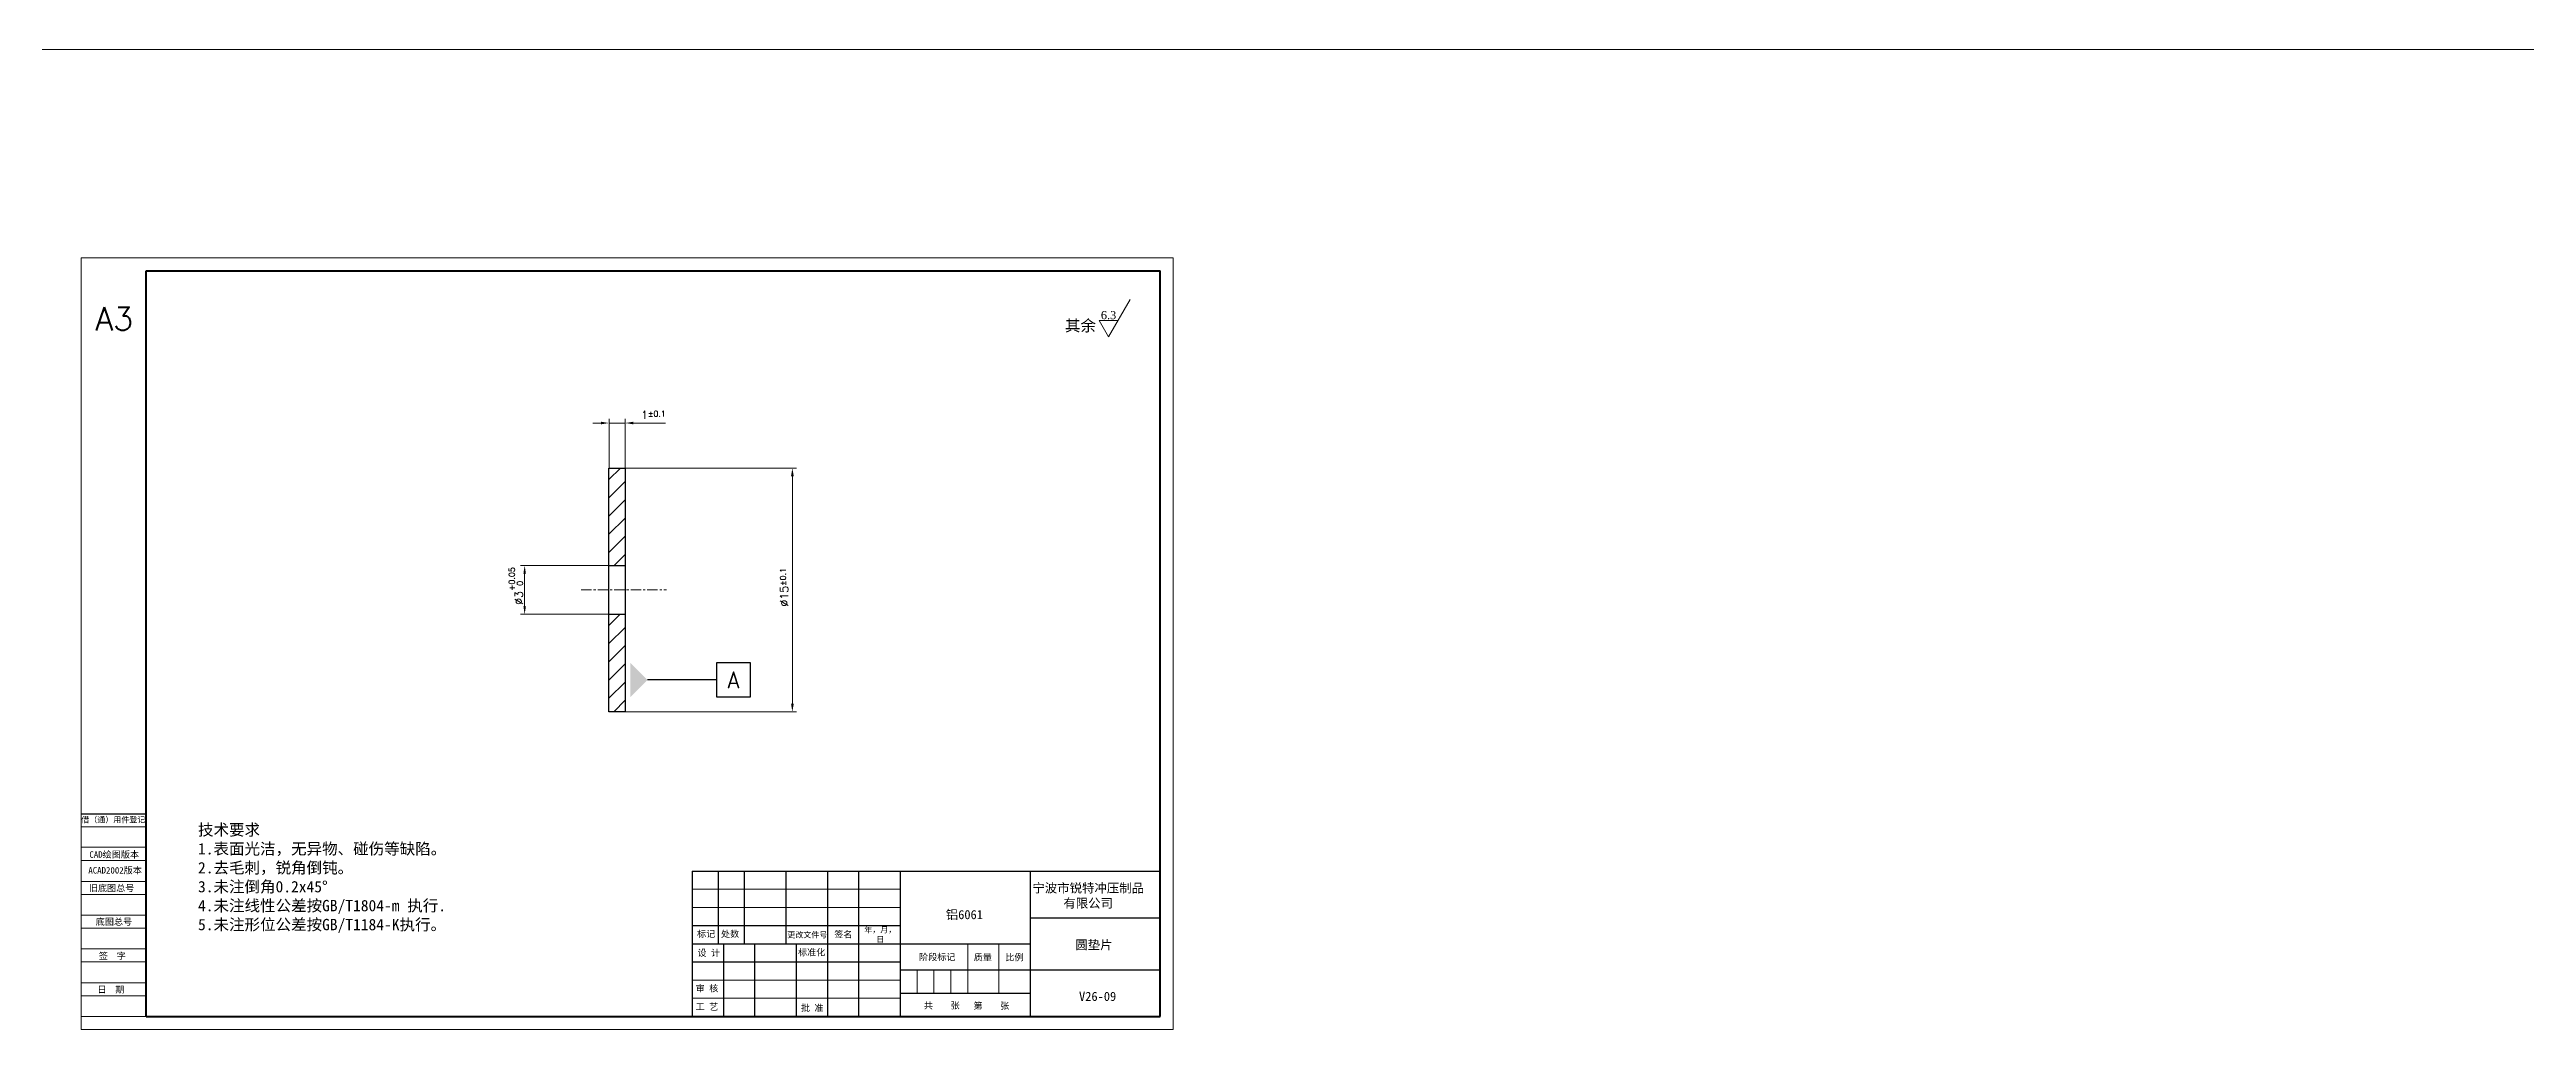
# Model space of a CAD drawing. Header units: millimetres. Extents: x 2517 to 6633, y 792 to 3241.
# Drawn here: x 3324.1 to 3476.5, y 1377.7 to 1438 of the extents above; entities that cross this region are included whole.
import ezdxf

# ---------------------------------------------------------------- set-up
doc = ezdxf.new("R2010")
doc.units = ezdxf.units.MM
doc.linetypes.add('CENTER', pattern=[50.8, 31.75, -6.35, 6.35, -6.35])
for name, color, linetype, lineweight in [('AM_5', 3, 'Continuous', 25), ('中心线', 1, 'CENTER', 9), ('填充', 3, 'Continuous', 9), ('实线', 7, 'Continuous', 25), ('尺寸标注', 2, 'Continuous', 9), ('引导线', 6, 'Continuous', 9), ('文本', 3, 'Continuous', 15), ('粗实线', 9, 'Continuous', 50)]:
    doc.layers.add(name, color=color, linetype=linetype, lineweight=lineweight)
doc.styles.add('ACISOTS', font='isocp.shx', dxfattribs={"height": 1, "bigfont": 'gbcbig.shx'})
doc.styles.add('st', font='txt.shx')
doc.styles.get("Standard").update_dxf_attribs({"font": 'simfang.ttf'})
doc.dimstyles.new('st0.2', dxfattribs={"dimscale": 0.2, "dimtxt": 2.5, "dimasz": 2.5, "dimexe": 1.25, "dimexo": 0, "dimtad": 1, "dimtoh": 1, "dimdec": 3, "dimdsep": 46, "dimtxsty": 'st', "dimcen": 0, "dimclrd": 256, "dimclre": 256, "dimclrt": 256, "dimadec": 4, "dimazin": 2, "dimtfac": 1, "dimtdec": 3, "dimtmove": 0, "dimatfit": 1, "dimfxl": 1, "dimlwd": -1, "dimlwe": -1, "dimarcsym": 0})

# ---------------------------------------------------------------- blocks, each defined once
blk = doc.blocks.new('*D173')
at = {"layer": 'Defpoints', "color": 0, "ltscale": 0.2, "transparency": 16777216}
for p in [(3358.52, 1406.25), (3353.33, 1403.25), (3358.52, 1403.25)]:
    blk.add_point(p, dxfattribs=at)
at = {"layer": '尺寸标注', "ltscale": 0.2, "transparency": 16777216}
for p, q in [((3358.52, 1406.25), (3353.08, 1406.25)), ((3353.33, 1405.75), (3353.33, 1403.75)), ((3358.52, 1403.25), (3353.08, 1403.25))]:
    blk.add_line(p, q, dxfattribs=at)
for points in [[(3353.25, 1405.75), (3353.41, 1405.75), (3353.33, 1406.25)], [(3353.25, 1403.75), (3353.41, 1403.75), (3353.33, 1403.25)]]:
    blk.add_solid(points, dxfattribs=at)
at = {"layer": '尺寸标注', "ltscale": 0.2, "transparency": 16777216, "insert": (3352.79, 1404.99), "char_height": 0.5, "attachment_point": 5, "rotation": 90, "style": 'st'}
blk.add_mtext('%%c3{}{\\H0.71x;\\C3;\\S+0.05^  0;}', dxfattribs=at)
blk = doc.blocks.new('*D174')
at = {"layer": 'Defpoints', "color": 0, "ltscale": 0.2, "transparency": 16777216}
for p in [(3358.52, 1412.25), (3358.52, 1397.25), (3369.8, 1397.25)]:
    blk.add_point(p, dxfattribs=at)
at = {"layer": '尺寸标注', "ltscale": 0.2, "transparency": 16777216}
for p, q in [((3358.52, 1412.25), (3370.05, 1412.25)), ((3369.8, 1411.75), (3369.8, 1397.75)), ((3358.52, 1397.25), (3370.05, 1397.25))]:
    blk.add_line(p, q, dxfattribs=at)
for points in [[(3369.72, 1411.75), (3369.89, 1411.75), (3369.8, 1412.25)], [(3369.72, 1397.75), (3369.89, 1397.75), (3369.8, 1397.25)]]:
    blk.add_solid(points, dxfattribs=at)
at = {"layer": '尺寸标注', "ltscale": 0.2, "transparency": 16777216, "insert": (3369.3, 1404.91), "char_height": 0.5, "attachment_point": 5, "rotation": 90, "style": 'st'}
blk.add_mtext('%%c15{}{\\A0;{\\H1.5x;}{\\A2;\\H0.71x;\\C3;%%p0.1}}', dxfattribs=at)
blk = doc.blocks.new('*D175')
at = {"layer": 'Defpoints', "color": 0, "ltscale": 0.2, "transparency": 16777216}
for p in [(3359.52, 1415.03), (3358.52, 1412.25), (3359.52, 1412.25)]:
    blk.add_point(p, dxfattribs=at)
at = {"layer": '尺寸标注', "ltscale": 0.2, "transparency": 16777216}
for p, q in [((3358.02, 1415.03), (3357.52, 1415.03)), ((3358.52, 1412.25), (3358.52, 1415.28)), ((3358.52, 1415.03), (3359.52, 1415.03)), ((3359.52, 1412.25), (3359.52, 1415.28)), ((3360.02, 1415.03), (3361.99, 1415.03))]:
    blk.add_line(p, q, dxfattribs=at)
for points in [[(3358.02, 1415.11), (3358.02, 1414.95), (3358.52, 1415.03)], [(3360.02, 1415.11), (3360.02, 1414.95), (3359.52, 1415.03)]]:
    blk.add_solid(points, dxfattribs=at)
at = {"layer": '尺寸标注', "ltscale": 0.2, "transparency": 16777216, "insert": (3361.25, 1415.53), "char_height": 0.5, "attachment_point": 5, "style": 'st'}
blk.add_mtext('1{}{\\A0;{\\H1.5x;}{\\A2;\\H0.71x;\\C3;%%p0.1}}', dxfattribs=at)

msp = doc.modelspace()

# ---------------------------------------------------------------- hatches: boundary and pattern name
at = {"layer": '填充', "ltscale": 0.2}
h = msp.add_hatch(dxfattribs=at)
h.set_pattern_fill('LINE', color=256, scale=0.25, angle=45)
h.set_pattern_definition([(45, (162.31165, 55.1724), (-0.561266, 0.561266), [])])
h.paths.add_polyline_path([(3359.518, 1412.2523), (3358.518, 1412.2523), (3358.518, 1406.2523), (3359.518, 1406.2523)])
h.paths.add_polyline_path([(3359.518, 1403.2523), (3358.518, 1403.2523), (3358.518, 1397.2523), (3359.518, 1397.2523)])

# ---------------------------------------------------------------- linework, layer by layer
at = {"layer": 'AM_5', "color": 3, "ltscale": 0.2}
for p, q in [((3364.7312, 1399.2106), (3360.8884, 1399.2106)), ((3365.1305, 1399.2106), (3364.7312, 1399.2106))]:
    msp.add_line(p, q, dxfattribs=at)
at = {"layer": 'AM_5', "color": 2, "ltscale": 0.2}
for p, q in [((3367.2305, 1400.2606), (3365.1305, 1400.2606)), ((3365.1305, 1400.2606), (3365.1305, 1398.1606)), ((3367.2305, 1398.1606), (3367.2305, 1400.2606)), ((3365.1305, 1398.1606), (3367.2305, 1398.1606))]:
    msp.add_line(p, q, dxfattribs=at)
at = {"layer": 'AM_5', "color": 3, "linetype": 'Continuous', "ltscale": 0.2}
msp.add_trace([(3359.8384, 1400.2606), (3360.8884, 1399.2106), (3359.8384, 1398.1606)], dxfattribs=at)
at = {"layer": '中心线', "ltscale": 0.02}
msp.add_line((3356.8116, 1404.7523), (3362.0554, 1404.7523), dxfattribs=at)
at = {"layer": '实线', "ltscale": 0.2}
for p, q in [((3358.518, 1404.7523), (3358.518, 1412.2523)), ((3358.518, 1412.2523), (3359.518, 1412.2523)), ((3359.518, 1412.2523), (3359.518, 1397.2523)), ((3358.518, 1406.2523), (3359.518, 1406.2523)), ((3358.518, 1397.2523), (3358.518, 1404.7523)), ((3358.518, 1403.2523), (3359.518, 1403.2523)), ((3359.518, 1397.2523), (3358.518, 1397.2523))]:
    msp.add_line(p, q, dxfattribs=at)
at = {"layer": '实线'}
for p, q in [((3326.0337, 1390.9629), (3330.0337, 1390.9629)), ((3330.0337, 1378.4829), (3330.0337, 1387.4429)), ((3330.0337, 1387.4429), (3330.0337, 1378.4829)), ((3363.6337, 1387.4429), (3392.4337, 1387.4429)), ((3363.6367, 1387.4429), (3363.6367, 1378.4829)), ((3365.2367, 1387.4429), (3365.2367, 1382.9629)), ((3366.8367, 1387.4429), (3366.8367, 1382.9629)), ((3369.3967, 1387.4429), (3369.3967, 1382.9629)), ((3371.9567, 1387.4429), (3371.9567, 1378.4829)), ((3373.8767, 1387.4429), (3373.8767, 1378.4829)), ((3376.4367, 1387.4429), (3376.4367, 1378.4829)), ((3384.4337, 1387.4429), (3384.4337, 1378.4829)), ((3363.6337, 1384.0829), (3376.4367, 1384.0829)), ((3384.4337, 1384.5629), (3392.4337, 1384.5629)), ((3363.6337, 1382.9629), (3376.4367, 1382.9629)), ((3365.5567, 1382.9629), (3365.5567, 1378.4829)), ((3367.4767, 1382.9629), (3367.4767, 1378.4829)), ((3370.0367, 1382.9629), (3370.0367, 1378.4829)), ((3376.4367, 1382.9629), (3384.4337, 1382.9629)), ((3363.6337, 1381.8429), (3376.4367, 1381.8429)), ((3376.4367, 1381.3629), (3392.4337, 1381.3629)), ((3376.4367, 1379.9229), (3384.4337, 1379.9229)), ((3363.6337, 1378.4829), (3392.4337, 1378.4829))]:
    msp.add_line(p, q, dxfattribs=at)
at = {"layer": '尺寸标注', "ltscale": 0.2}
msp.add_line((3054.3981, 1438.0325), (3645.4033, 1438.0325), dxfattribs=at)
at = {"layer": '引导线'}
for p, q in [((3326.0337, 1425.2029), (3393.2337, 1425.2029)), ((3326.0337, 1377.6829), (3326.0337, 1425.2029)), ((3393.2337, 1377.6829), (3393.2337, 1425.2029)), ((3330.0337, 1390.1629), (3326.0337, 1390.1629)), ((3330.0337, 1388.9086), (3326.0337, 1388.9086)), ((3330.0337, 1388.0829), (3326.0337, 1388.0829)), ((3330.0337, 1386.8029), (3326.0337, 1386.8029)), ((3330.0337, 1386.0029), (3326.0337, 1386.0029)), ((3363.6337, 1386.3229), (3376.4367, 1386.3229)), ((3330.0337, 1384.7229), (3326.0337, 1384.7229)), ((3330.0337, 1383.9229), (3326.0337, 1383.9229)), ((3363.6337, 1385.2029), (3376.4367, 1385.2029)), ((3330.0337, 1382.6429), (3326.0337, 1382.6429)), ((3330.0337, 1381.8429), (3326.0337, 1381.8429)), ((3330.0337, 1380.5629), (3326.0337, 1380.5629)), ((3330.0337, 1379.7629), (3326.0337, 1379.7629)), ((3363.6337, 1380.7229), (3376.4367, 1380.7229)), ((3363.6337, 1379.6029), (3376.4367, 1379.6029)), ((3330.0337, 1378.4829), (3326.0337, 1378.4829)), ((3326.0337, 1377.6829), (3393.2337, 1377.6829))]:
    msp.add_line(p, q, dxfattribs=at)
at = {"layer": '文本'}
for p, q in [((3389.2552, 1420.329), (3390.5854, 1422.633)), ((3389.8372, 1421.337), (3388.6732, 1421.337)), ((3388.6732, 1421.337), (3389.2552, 1420.329))]:
    msp.add_line(p, q, dxfattribs=at)
at = {"layer": '文本', "ltscale": 0.2}
for p, q in [((3380.5937, 1382.9629), (3380.5937, 1379.9229)), ((3382.5137, 1382.9629), (3382.5137, 1379.9229)), ((3377.4737, 1381.3629), (3377.4737, 1379.9229)), ((3378.5137, 1381.3629), (3378.5137, 1379.9229)), ((3379.5537, 1381.3629), (3379.5537, 1379.9229))]:
    msp.add_line(p, q, dxfattribs=at)
at = {"layer": '粗实线'}
for p, q in [((3330.0337, 1378.4829), (3330.0337, 1424.4029)), ((3330.0337, 1424.4029), (3392.4337, 1424.4029)), ((3392.4337, 1378.4829), (3392.4337, 1424.4029)), ((3330.0337, 1378.4829), (3392.4337, 1378.4829))]:
    msp.add_line(p, q, dxfattribs=at)

# ---------------------------------------------------------------- texts
at = {"layer": 'AM_5', "color": 2, "ltscale": 0.2, "insert": (3366.1805, 1399.2106), "char_height": 1.05, "attachment_point": 5, "style": 'ACISOTS'}
msp.add_mtext('A', dxfattribs=at)
at = {"layer": '实线', "ltscale": 0.2, "insert": (3326.9044, 1422.1718), "char_height": 1.44, "width": 4, "attachment_point": 1, "style": 'st'}
msp.add_mtext('A3', dxfattribs=at)
at = {"layer": '实线', "char_height": 0.56, "attachment_point": 5}
for s, insert, width in [('宁波市锐特冲压制品\\P有限公司', (3388.0052, 1385.9002), 10.108768), ('铝6061', (3380.3845, 1384.7297), 6.29936), ('圆垫片', (3388.3537, 1382.8705), 10.108768), ('V26-09', (3388.5838, 1379.7189), 7.3604)]:
    msp.add_mtext(s, dxfattribs=dict(at, insert=insert, width=width))
at = {"layer": '文本'}
for s, insert, char_height, width, attachment_point in [('{\\fTimes New Roman|b0|i0|c0|p18;6.3}', (3388.785, 1421.926), 0.5, 2.92, 1), ('其余', (3387.5289, 1420.602), 0.7, 12.63596, 8), ('技术要求\\P1.表面光洁，无异物、碰伤等缺陷。\\P2.去毛刺，锐角倒钝。\\P3.未注倒角0.2x45°\\P4.未注线性公差按GB/T1804-m 执行.\\P5.未注形位公差按GB/T1184-K执行。', (3333.2315, 1386.9781), 0.7, 17.90296, 4)]:
    msp.add_mtext(s, dxfattribs=dict(at, insert=insert, char_height=char_height, width=width, attachment_point=attachment_point))
at = {"layer": '文本', "ltscale": 0.2, "attachment_point": 5}
for s, insert, char_height, width in [('借（通）用件登记', (3328.0197, 1390.5799), 0.352, 8.180576), ('CAD绘图版本', (3328.0766, 1388.4341), 0.4, 12.127523), ('ACAD2002版本', (3328.1314, 1387.4627), 0.4, 9.361523), ('旧底图总号', (3327.9149, 1386.3645), 0.4, 10.590149), ('底图总号', (3328.0579, 1384.2953), 0.4, 2.321856), ('标记', (3364.4952, 1383.5483), 0.4, 2.321856), ('处数', (3365.9704, 1383.5448), 0.4, 2.321856), ('签  字', (3327.9602, 1382.1896), 0.4, 2.321856), ('设 计', (3364.6588, 1382.3773), 0.4, 2.321856), ('更改文件号', (3370.7219, 1383.4918), 0.352, 5.150107), ('标准化', (3370.9891, 1382.4137), 0.4, 2.321856), ('签名', (3372.9403, 1383.5173), 0.4, 2.321856), ('年，月，日', (3375.2111, 1383.5139), 0.352, 2.321856), ('阶段标记', (3378.718, 1382.1169), 0.4, 2.321856), ('质量', (3381.5201, 1382.1076), 0.4, 2.321856), ('比例', (3383.4675, 1382.1076), 0.4, 2.321856), ('日  期', (3327.8709, 1380.1196), 0.4, 2.321856), ('工 艺', (3364.5431, 1379.0672), 0.4, 2.321856), ('审 核', (3364.5495, 1380.1948), 0.4, 2.321856), ('批 准', (3371.0255, 1378.9926), 0.4, 2.321856), ('共    张', (3378.9949, 1379.1358), 0.4, 2.321856), ('第    张', (3382.0455, 1379.1214), 0.4, 2.321856)]:
    msp.add_mtext(s, dxfattribs=dict(at, insert=insert, char_height=char_height, width=width))

# ---------------------------------------------------------------- dimensions: what is measured, and where the dimension line sits
at = {"layer": '尺寸标注', "ltscale": 0.2}
dim = msp.add_linear_dim(base=(3359.518, 1415.0299), p1=(3358.518, 1412.2523), p2=(3359.518, 1412.2523), text='<>{}{\\A0;{\\H1.5x;}{\\A2;\\H0.71x;\\C3;%%p0.1}}', dimstyle='st0.2', override={"dimtp": 0.1, "dimtm": 0.1, "dimtdec": 3, "dimtzin": 8}, dxfattribs=at)
dim.commit()
dim.dimension.update_dxf_attribs({"geometry": '*D175', "text_midpoint": (3361.2534, 1415.0299), "dimtype": 160})
for base, p1, p2, text, override, picture, middle in [((3369.8036, 1397.2523), (3358.518, 1412.2523), (3358.518, 1397.2523), '%%c<>{}{\\A0;{\\H1.5x;}{\\A2;\\H0.71x;\\C3;%%p0.1}}', {"dimtp": 0.1, "dimtm": 0.1, "dimtdec": 3, "dimtzin": 8}, '*D174', (3369.8036, 1404.9099)), ((3353.3291, 1403.2523), (3358.518, 1406.2523), (3358.518, 1403.2523), '%%c<>{}{\\H0.71x;\\C3;\\S+0.05^  0;}', {"dimtp": 0.05, "dimtm": 0, "dimtdec": 3, "dimtzin": 8}, '*D173', (3353.3291, 1404.989))]:
    dim = msp.add_linear_dim(base=base, p1=p1, p2=p2, angle=90, text=text, dimstyle='st0.2', override=override, dxfattribs=at)
    dim.commit()
    dim.dimension.update_dxf_attribs({"geometry": picture, "text_midpoint": middle, "dimtype": 160})

doc.saveas('drawing.dxf')
